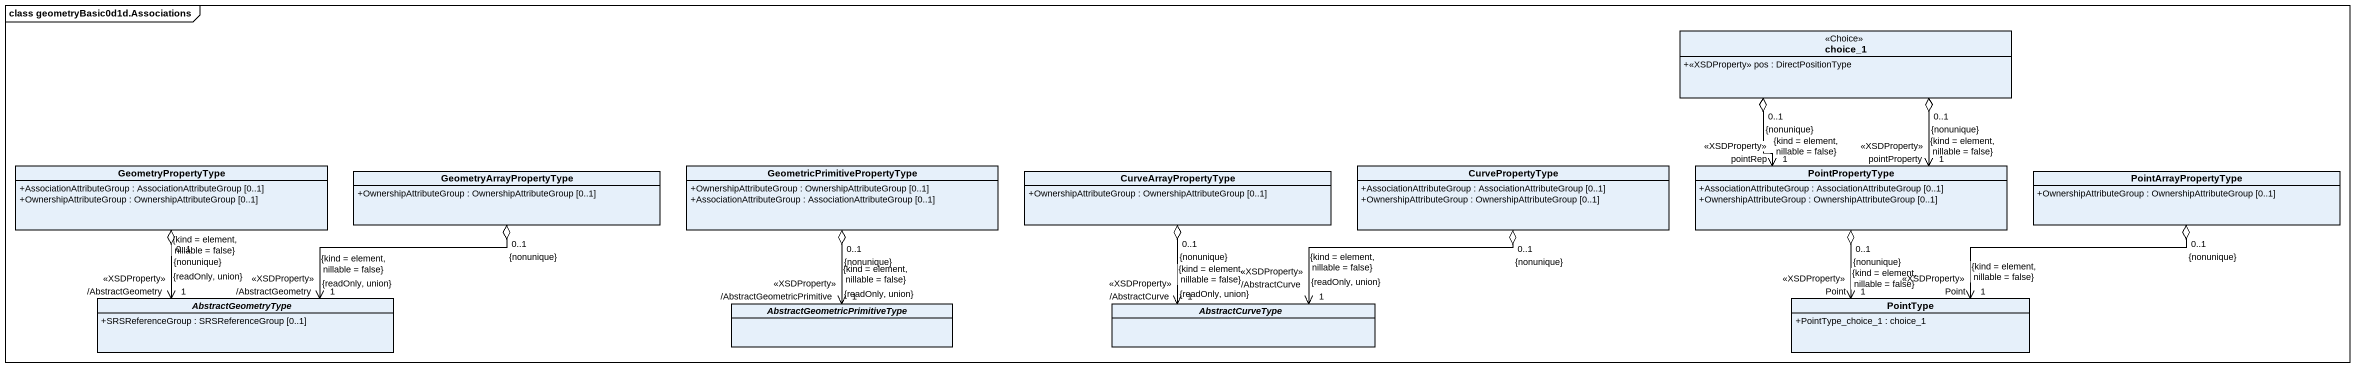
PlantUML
@startuml
mainframe class geometryBasic0d1d.Associations
hide circle
hide empty members
skinparam classAttributeIconSize 0
class choice_1 <<Choice>> {
  +<<XSDProperty>> pos : DirectPositionType
}
class GeometryPropertyType {
  +AssociationAttributeGroup : AssociationAttributeGroup [0..1]
  +OwnershipAttributeGroup : OwnershipAttributeGroup [0..1]
}
class GeometryArrayPropertyType {
  +OwnershipAttributeGroup : OwnershipAttributeGroup [0..1]
}
class "GeometricPrimitivePropertyType" as GeometricPrimitivePropertyTy {
  +OwnershipAttributeGroup : OwnershipAttributeGroup [0..1]
  +AssociationAttributeGroup : AssociationAttributeGroup [0..1]
}
class CurveArrayPropertyType {
  +OwnershipAttributeGroup : OwnershipAttributeGroup [0..1]
}
class CurvePropertyType {
  +AssociationAttributeGroup : AssociationAttributeGroup [0..1]
  +OwnershipAttributeGroup : OwnershipAttributeGroup [0..1]
}
class PointPropertyType {
  +AssociationAttributeGroup : AssociationAttributeGroup [0..1]
  +OwnershipAttributeGroup : OwnershipAttributeGroup [0..1]
}
class PointArrayPropertyType {
  +OwnershipAttributeGroup : OwnershipAttributeGroup [0..1]
}
abstract class AbstractGeometryType {
  +SRSReferenceGroup : SRSReferenceGroup [0..1]
}
abstract class "AbstractGeometricPrimitiveType" as AbstractGeometricPrimitiveTy
abstract class AbstractCurveType
class PointType {
  +PointType_choice_1 : choice_1
}
choice_1 "0..1\n{nonunique}" o--> "pointRep\n<<XSDProperty>>\n1\n{kind = element, nillable = false}" PointPropertyType
choice_1 "0..1\n{nonunique}" o--> "pointProperty\n<<XSDProperty>>\n1\n{kind = element, nillable = false}" PointPropertyType
GeometryPropertyType "0..1\n{nonunique}" o--> "/AbstractGeometry\n<<XSDProperty>>\n1\n{kind = element, nillable = false}\n{readOnly, union}" AbstractGeometryType
GeometryArrayPropertyType "0..1\n{nonunique}" o-left-> "/AbstractGeometry\n<<XSDProperty>>\n1\n{kind = element, nillable = false}\n{readOnly, union}" AbstractGeometryType
GeometricPrimitivePropertyTy "0..1\n{nonunique}" o--> "/AbstractGeometricPrimitive\n<<XSDProperty>>\n1\n{kind = element, nillable = false}\n{readOnly, union}" AbstractGeometricPrimitiveTy
CurveArrayPropertyType "0..1\n{nonunique}" o--> "/AbstractCurve\n<<XSDProperty>>\n1\n{kind = element, nillable = false}\n{readOnly, union}" AbstractCurveType
CurvePropertyType "0..1\n{nonunique}" o-left-> "/AbstractCurve\n<<XSDProperty>>\n1\n{kind = element, nillable = false}\n{readOnly, union}" AbstractCurveType
PointPropertyType "0..1\n{nonunique}" o--> "Point\n<<XSDProperty>>\n1\n{kind = element, nillable = false}" PointType
PointArrayPropertyType "0..1\n{nonunique}" o-left-> "Point\n<<XSDProperty>>\n1\n{kind = element, nillable = false}" PointType
@enduml
